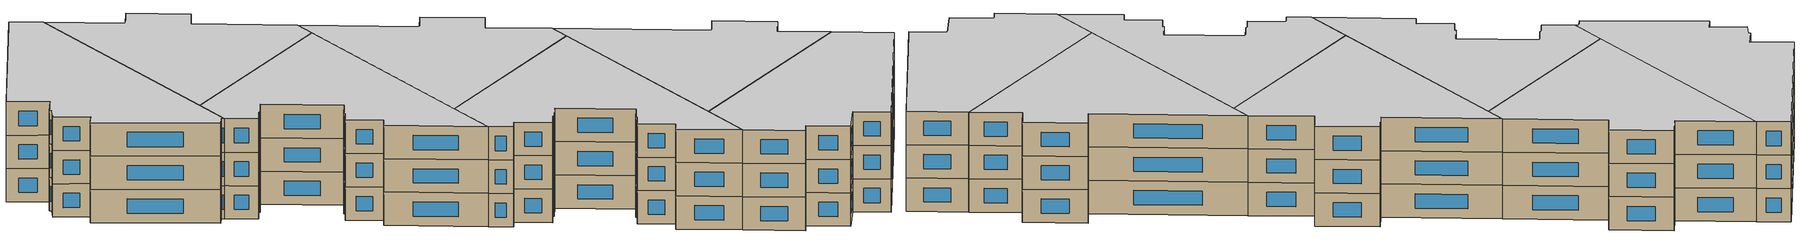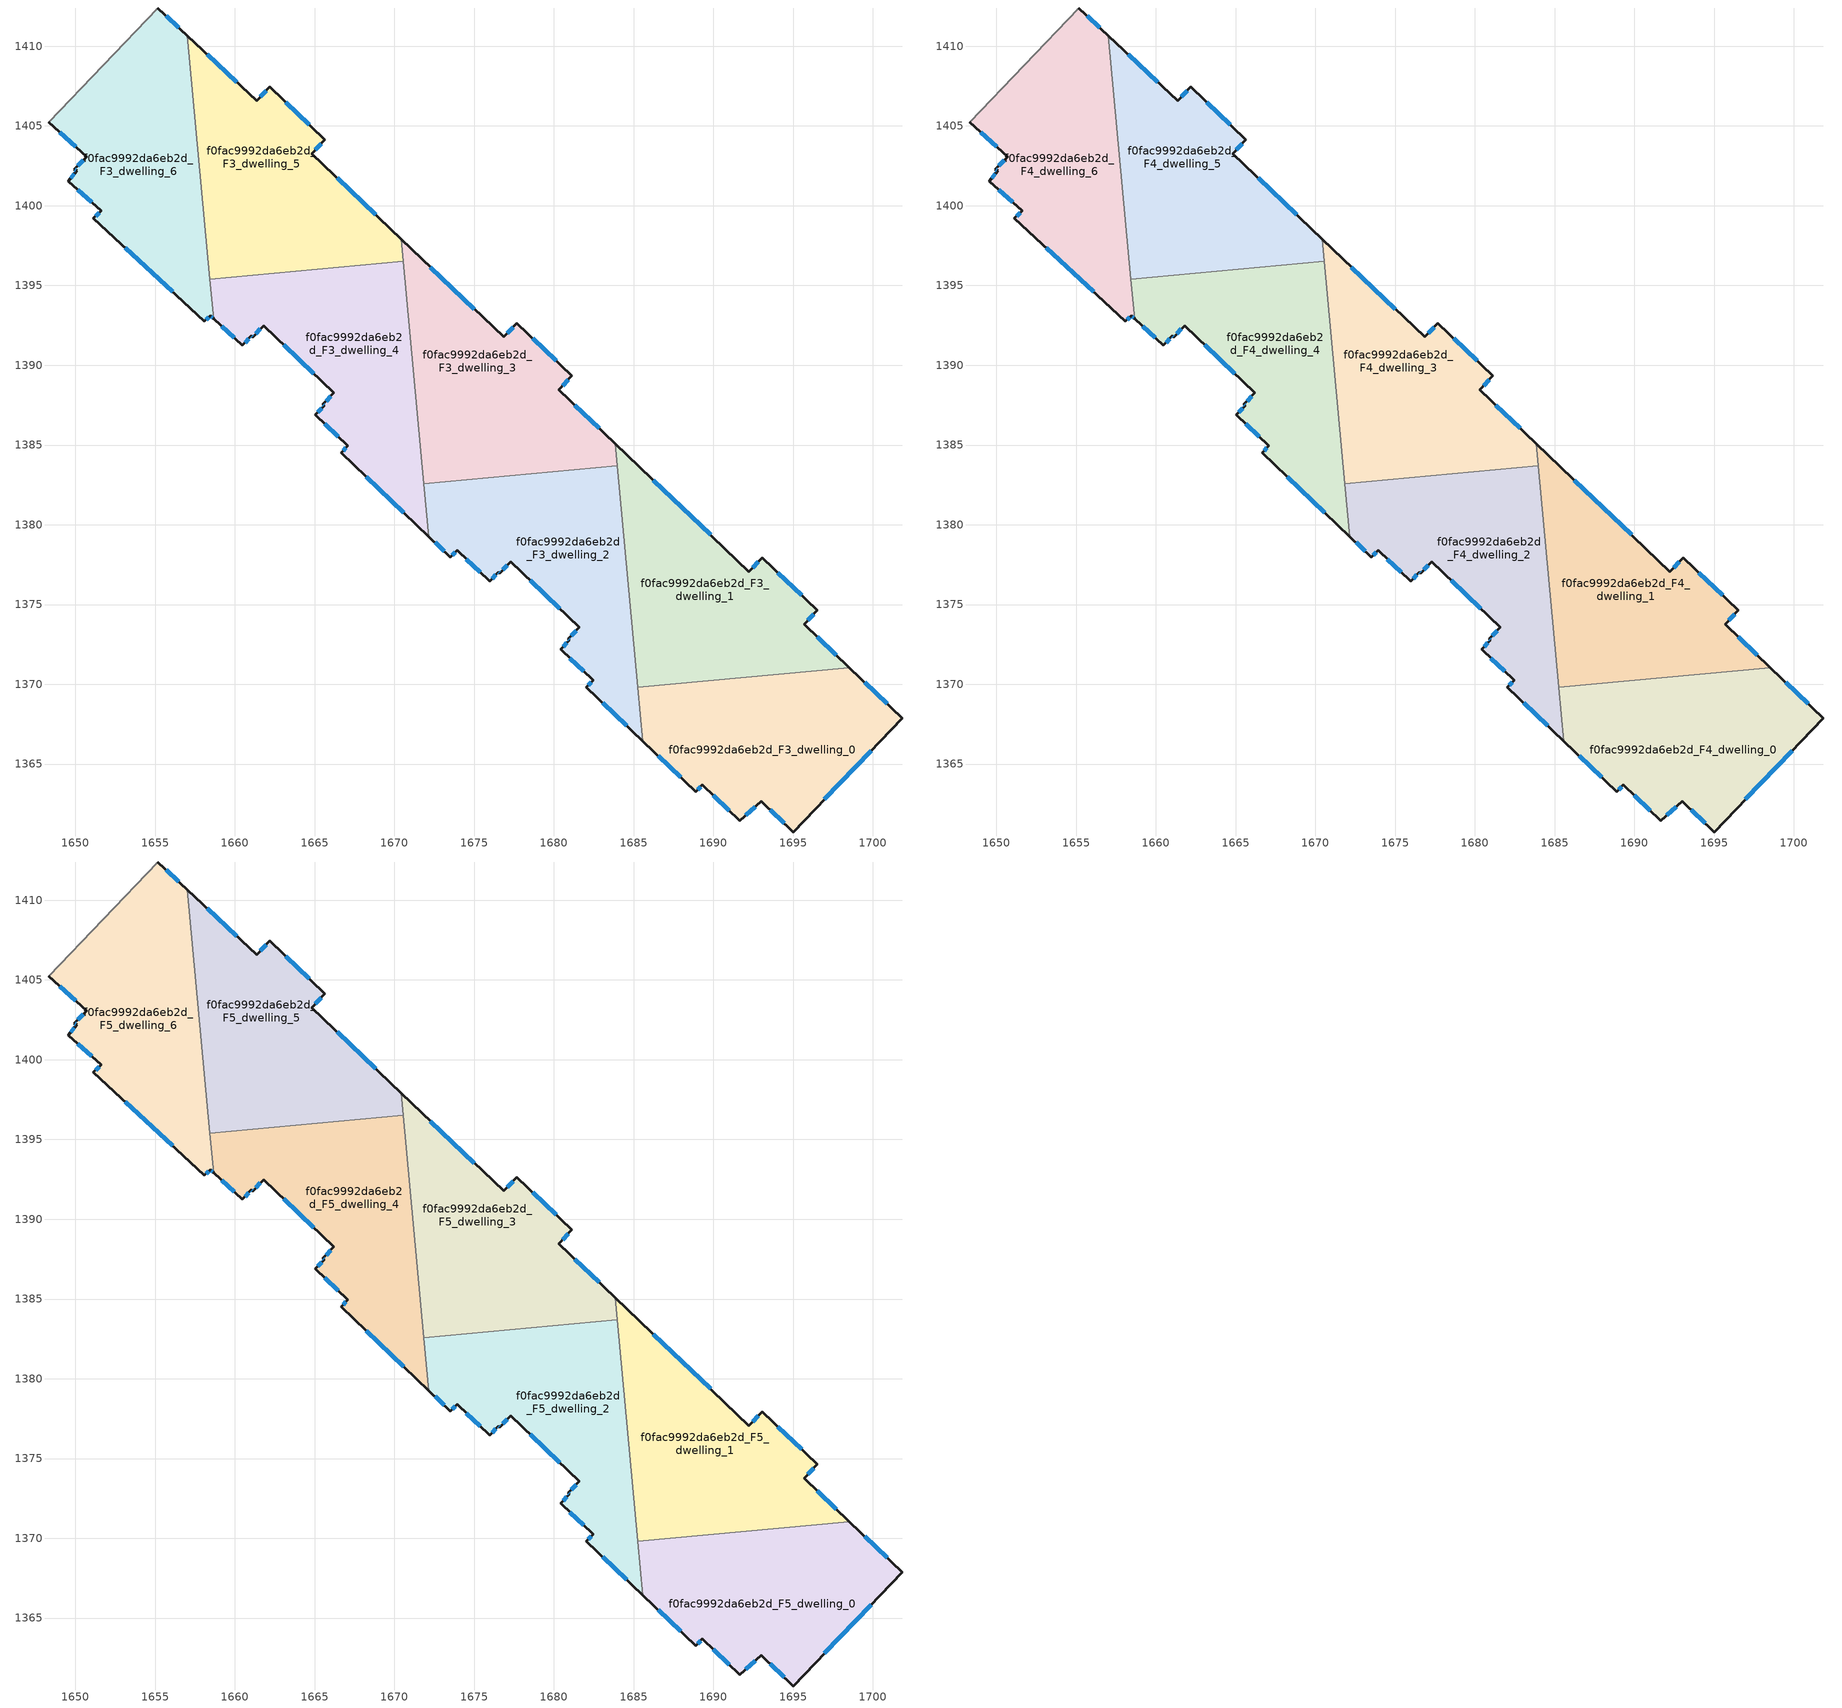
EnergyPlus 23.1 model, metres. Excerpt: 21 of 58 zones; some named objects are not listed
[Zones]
f0fac9992da6eb2d_F3_dwelling_0
 floor to f0fac9992da6eb2d_F2_dwelling_0 (EU_floor_Construction): 1701.83,1367.88 1695,1360.74 1692.98,1362.67 1691.66,1361.44 1689.31,1363.7 1688.89,1363.26 1685.58,1366.43 1685.26,1369.81 1698.53,1371.04 z9
 wall outside (EU_wall_Construction): 1685.58,1366.43 1688.89,1363.26 1689.31,1363.7 1691.66,1361.44 1692.98,1362.67 1695,1360.74 1701.83,1367.88 1698.53,1371.04 z9:12
 wall to f0fac9992da6eb2d_F3_dwelling_1 (EU_wall_Construction): 1698.53,1371.04 1685.26,1369.81 z9:12
 wall to f0fac9992da6eb2d_F3_dwelling_2 (EU_wall_Construction): 1685.26,1369.81 1685.58,1366.43 z9:12
 window (EU_Window_Construction): 1686.52,1365.53 1687.95,1364.17 / 1700.89,1368.79 1699.47,1370.14 / 1696.96,1362.78 1699.88,1365.84 / 1693.56,1362.12 1694.43,1361.29 / 1692.04,1361.8 1692.6,1362.32 / 1689.98,1363.05 1690.99,1362.09 / 1689.01,1363.39 1689.19,1363.57 z9.86:11.14
f0fac9992da6eb2d_F3_dwelling_1
 floor to f0fac9992da6eb2d_F2_dwelling_1 (EU_floor_Construction): 1693.05,1377.94 1696.51,1374.63 1695.68,1373.76 1698.53,1371.04 1685.26,1369.81 1683.84,1385.08 1692.22,1377.07 z9
 wall outside (EU_wall_Construction): 1698.53,1371.04 1695.68,1373.76 1696.51,1374.63 1693.05,1377.94 1692.22,1377.07 1683.84,1385.08 z9:12
 wall to f0fac9992da6eb2d_F3_dwelling_3 (EU_wall_Construction): 1683.84,1385.08 1683.97,1383.7 z9:12
 wall to f0fac9992da6eb2d_F3_dwelling_2 (EU_wall_Construction): 1683.97,1383.7 1685.26,1369.81 z9:12
 window (EU_Window_Construction): 1692.82,1377.69 1692.46,1377.32 / 1695.52,1375.58 1694.04,1376.99 / 1695.92,1374.01 1696.27,1374.38 / 1697.71,1371.82 1696.49,1372.99 / 1689.83,1379.36 1686.24,1382.79 z9.86:11.14
f0fac9992da6eb2d_F3_dwelling_2
 floor to f0fac9992da6eb2d_F2_dwelling_2 (EU_floor_Construction): 1683.97,1383.7 1685.58,1366.43 1682.04,1369.82 1682.45,1370.25 1680.42,1372.2 1680.97,1372.77 1680.9,1372.84 1681.59,1373.57 1677.28,1377.68 1676.59,1376.96 1676.52,1377.03 1675.96,1376.45 1673.93,1378.4 1673.51,1377.97 1672.16,1379.26 1671.85,1382.58 z9
 wall outside (EU_wall_Construction): 1672.16,1379.26 1673.51,1377.97 1673.93,1378.4 1675.96,1376.45 1676.52,1377.03 1676.59,1376.96 1677.28,1377.68 1681.59,1373.57 1680.9,1372.84 1680.97,1372.77 1680.42,1372.2 1682.45,1370.25 1682.04,1369.82 1685.58,1366.43 z9:12
 wall to f0fac9992da6eb2d_F3_dwelling_3 (EU_wall_Construction): 1683.97,1383.7 1671.85,1382.58 z9:12
 wall to f0fac9992da6eb2d_F3_dwelling_4 (EU_wall_Construction): 1671.85,1382.58 1672.16,1379.26 z9:12
 window (EU_Window_Construction): 1682.33,1370.13 1682.16,1369.94 / 1681,1371.64 1681.87,1370.81 / 1680.81,1372.61 1680.57,1372.36 / 1680.92,1372.82 1680.95,1372.79 / 1681.39,1373.36 1681.09,1373.05 / 1678.51,1376.51 1680.36,1374.74 / 1676.79,1377.17 1677.08,1377.48 / 1676.54,1377.01 1676.57,1376.98 / 1676.12,1376.62 1676.36,1376.87 / 1674.51,1377.84 1675.38,1377.01 / 1673.63,1378.09 1673.81,1378.28 / 1672.55,1378.89 1673.13,1378.34 / 1683.05,1368.85 1684.57,1367.4 z9.86:11.14
f0fac9992da6eb2d_F3_dwelling_3
 floor to f0fac9992da6eb2d_F2_dwelling_3 (EU_floor_Construction): 1677.67,1392.64 1681.13,1389.33 1680.3,1388.47 1683.84,1385.08 1683.97,1383.7 1671.85,1382.58 1670.43,1397.91 1676.84,1391.77 z9
 wall outside (EU_wall_Construction): 1683.84,1385.08 1680.3,1388.47 1681.13,1389.33 1677.67,1392.64 1676.84,1391.77 1670.43,1397.91 z9:12
 wall to f0fac9992da6eb2d_F3_dwelling_5 (EU_wall_Construction): 1670.43,1397.91 1670.56,1396.52 z9:12
 wall to f0fac9992da6eb2d_F3_dwelling_4 (EU_wall_Construction): 1670.56,1396.52 1671.85,1382.58 z9:12
 window (EU_Window_Construction): 1680.54,1388.72 1680.89,1389.09 / 1682.83,1386.05 1681.31,1387.5 / 1675.01,1393.53 1672.26,1396.16 / 1677.44,1392.39 1677.08,1392.02 / 1680.14,1390.28 1678.66,1391.7 z9.86:11.14
f0fac9992da6eb2d_F3_dwelling_4
 floor to f0fac9992da6eb2d_F2_dwelling_4 (EU_floor_Construction): 1670.55,1396.52 1672.16,1379.26 1666.66,1384.52 1667.07,1384.95 1665.04,1386.9 1665.59,1387.48 1665.52,1387.55 1666.21,1388.27 1661.79,1392.49 1661.1,1391.77 1661.03,1391.84 1660.47,1391.26 1658.66,1392.92 1658.43,1395.39 z9
 wall outside (EU_wall_Construction): 1658.66,1392.92 1660.47,1391.26 1661.03,1391.84 1661.1,1391.77 1661.79,1392.49 1666.21,1388.27 1665.52,1387.55 1665.59,1387.48 1665.04,1386.9 1667.07,1384.95 1666.66,1384.52 1672.16,1379.26 z9:12
 wall to f0fac9992da6eb2d_F3_dwelling_5 (EU_wall_Construction): 1670.55,1396.52 1658.43,1395.39 z9:12
 wall to f0fac9992da6eb2d_F3_dwelling_6 (EU_wall_Construction): 1658.43,1395.39 1658.66,1392.92 z9:12
 window (EU_Window_Construction): 1666.95,1384.83 1666.78,1384.64 / 1665.62,1386.34 1666.49,1385.51 / 1665.43,1387.31 1665.2,1387.06 / 1665.54,1387.53 1665.57,1387.5 / 1666.01,1388.06 1665.71,1387.75 / 1663.05,1391.28 1664.95,1389.48 / 1661.3,1391.97 1661.6,1392.28 / 1661.05,1391.82 1661.08,1391.79 / 1660.63,1391.43 1660.87,1391.67 / 1659.18,1392.45 1659.96,1391.73 / 1668.23,1383.02 1670.59,1380.76 z9.86:11.14
f0fac9992da6eb2d_F3_dwelling_5
 floor to f0fac9992da6eb2d_F2_dwelling_5 (EU_floor_Construction): 1665.64,1404.14 1664.81,1403.27 1670.43,1397.91 1670.55,1396.52 1658.43,1395.39 1657.01,1410.67 1661.36,1406.58 1662.19,1407.45 z9
 wall outside (EU_wall_Construction): 1670.43,1397.91 1664.81,1403.27 1665.64,1404.14 1662.19,1407.45 1661.36,1406.58 1657.01,1410.67 z9:12
 wall to f0fac9992da6eb2d_F3_dwelling_6 (EU_wall_Construction): 1657.01,1410.67 1658.43,1395.39 z9:12
 window (EU_Window_Construction): 1668.82,1399.44 1666.42,1401.74 / 1660.12,1407.75 1658.25,1409.5 / 1661.95,1407.2 1661.59,1406.83 / 1664.66,1405.09 1663.17,1406.5 / 1665.05,1403.52 1665.41,1403.89 z9.86:11.14
f0fac9992da6eb2d_F3_dwelling_6
 floor to f0fac9992da6eb2d_F2_dwelling_6 (EU_floor_Construction): 1657.01,1410.67 1658.66,1392.92 1658.47,1393.1 1658.09,1392.75 1651.13,1399.21 1651.62,1399.7 1649.55,1401.54 1650.07,1402.19 1649.93,1402.29 1650.71,1403.08 1648.33,1405.23 1655.18,1412.39 z9
 wall outside (EU_wall_Construction): 1648.33,1405.23 1650.71,1403.08 1649.93,1402.29 1650.07,1402.19 1649.55,1401.54 1651.62,1399.7 1651.13,1399.21 1658.09,1392.75 1658.47,1393.1 1658.66,1392.92 / 1657.01,1410.67 1655.18,1412.39 z9:12
 wall adiabatic (EU_wall_Construction): 1655.18,1412.39 1648.33,1405.23 z9:12
 window (EU_Window_Construction): 1651.48,1399.56 1651.27,1399.35 / 1650.14,1401.02 1651.03,1400.23 / 1649.92,1402.01 1649.7,1401.73 / 1649.97,1402.26 1650.03,1402.22 / 1650.49,1402.85 1650.15,1402.52 / 1649.01,1404.62 1650.03,1403.69 / 1656.49,1411.16 1655.7,1411.9 / 1658.52,1393.05 1658.61,1392.97 / 1658.2,1392.85 1658.36,1393 / 1653.12,1397.36 1656.1,1394.59 z9.86:11.14
f0fac9992da6eb2d_F4_dwelling_0
 floor to f0fac9992da6eb2d_F3_dwelling_0 (EU_floor_Construction): 1701.83,1367.88 1695,1360.74 1692.98,1362.67 1691.66,1361.44 1689.31,1363.7 1688.89,1363.26 1685.58,1366.43 1685.26,1369.81 1698.53,1371.04 z12
 wall outside (EU_wall_Construction): 1685.58,1366.43 1688.89,1363.26 1689.31,1363.7 1691.66,1361.44 1692.98,1362.67 1695,1360.74 1701.83,1367.88 1698.53,1371.04 z12:15
 wall to f0fac9992da6eb2d_F4_dwelling_1 (EU_wall_Construction): 1698.53,1371.04 1685.26,1369.81 z12:15
 wall to f0fac9992da6eb2d_F4_dwelling_2 (EU_wall_Construction): 1685.26,1369.81 1685.58,1366.43 z12:15
 window (EU_Window_Construction): 1686.52,1365.53 1687.95,1364.17 / 1700.89,1368.79 1699.47,1370.14 / 1696.96,1362.78 1699.88,1365.84 / 1693.56,1362.12 1694.43,1361.29 / 1692.04,1361.8 1692.6,1362.32 / 1689.98,1363.05 1690.99,1362.09 / 1689.01,1363.39 1689.19,1363.57 z12.86:14.14
f0fac9992da6eb2d_F4_dwelling_1
 floor to f0fac9992da6eb2d_F3_dwelling_1 (EU_floor_Construction): 1693.05,1377.94 1696.51,1374.63 1695.68,1373.76 1698.53,1371.04 1685.26,1369.81 1683.84,1385.08 1692.22,1377.07 z12
 wall outside (EU_wall_Construction): 1698.53,1371.04 1695.68,1373.76 1696.51,1374.63 1693.05,1377.94 1692.22,1377.07 1683.84,1385.08 z12:15
 wall to f0fac9992da6eb2d_F4_dwelling_3 (EU_wall_Construction): 1683.84,1385.08 1683.97,1383.7 z12:15
 wall to f0fac9992da6eb2d_F4_dwelling_2 (EU_wall_Construction): 1683.97,1383.7 1685.26,1369.81 z12:15
 window (EU_Window_Construction): 1692.82,1377.69 1692.46,1377.32 / 1695.52,1375.58 1694.04,1376.99 / 1695.92,1374.01 1696.27,1374.38 / 1697.71,1371.82 1696.49,1372.99 / 1689.83,1379.36 1686.24,1382.79 z12.86:14.14
f0fac9992da6eb2d_F4_dwelling_2
 floor to f0fac9992da6eb2d_F3_dwelling_2 (EU_floor_Construction): 1683.97,1383.7 1685.58,1366.43 1682.04,1369.82 1682.45,1370.25 1680.42,1372.2 1680.97,1372.77 1680.9,1372.84 1681.59,1373.57 1677.28,1377.68 1676.59,1376.96 1676.52,1377.03 1675.96,1376.45 1673.93,1378.4 1673.51,1377.97 1672.16,1379.26 1671.85,1382.58 z12
 wall outside (EU_wall_Construction): 1672.16,1379.26 1673.51,1377.97 1673.93,1378.4 1675.96,1376.45 1676.52,1377.03 1676.59,1376.96 1677.28,1377.68 1681.59,1373.57 1680.9,1372.84 1680.97,1372.77 1680.42,1372.2 1682.45,1370.25 1682.04,1369.82 1685.58,1366.43 z12:15
 wall to f0fac9992da6eb2d_F4_dwelling_3 (EU_wall_Construction): 1683.97,1383.7 1671.85,1382.58 z12:15
 wall to f0fac9992da6eb2d_F4_dwelling_4 (EU_wall_Construction): 1671.85,1382.58 1672.16,1379.26 z12:15
 window (EU_Window_Construction): 1682.33,1370.13 1682.16,1369.94 / 1681,1371.64 1681.87,1370.81 / 1680.81,1372.61 1680.57,1372.36 / 1680.92,1372.82 1680.95,1372.79 / 1681.39,1373.36 1681.09,1373.05 / 1678.51,1376.51 1680.36,1374.74 / 1676.79,1377.17 1677.08,1377.48 / 1676.54,1377.01 1676.57,1376.98 / 1676.12,1376.62 1676.36,1376.87 / 1674.51,1377.84 1675.38,1377.01 / 1673.63,1378.09 1673.81,1378.28 / 1672.55,1378.89 1673.13,1378.34 / 1683.05,1368.85 1684.57,1367.4 z12.86:14.14
f0fac9992da6eb2d_F4_dwelling_3
 floor to f0fac9992da6eb2d_F3_dwelling_3 (EU_floor_Construction): 1677.67,1392.64 1681.13,1389.33 1680.3,1388.47 1683.84,1385.08 1683.97,1383.7 1671.85,1382.58 1670.43,1397.91 1676.84,1391.77 z12
 wall outside (EU_wall_Construction): 1683.84,1385.08 1680.3,1388.47 1681.13,1389.33 1677.67,1392.64 1676.84,1391.77 1670.43,1397.91 z12:15
 wall to f0fac9992da6eb2d_F4_dwelling_5 (EU_wall_Construction): 1670.43,1397.91 1670.56,1396.52 z12:15
 wall to f0fac9992da6eb2d_F4_dwelling_4 (EU_wall_Construction): 1670.56,1396.52 1671.85,1382.58 z12:15
 window (EU_Window_Construction): 1680.54,1388.72 1680.89,1389.09 / 1682.83,1386.05 1681.31,1387.5 / 1675.01,1393.53 1672.26,1396.16 / 1677.44,1392.39 1677.08,1392.02 / 1680.14,1390.28 1678.66,1391.7 z12.86:14.14
f0fac9992da6eb2d_F4_dwelling_4
 floor to f0fac9992da6eb2d_F3_dwelling_4 (EU_floor_Construction): 1670.55,1396.52 1672.16,1379.26 1666.66,1384.52 1667.07,1384.95 1665.04,1386.9 1665.59,1387.48 1665.52,1387.55 1666.21,1388.27 1661.79,1392.49 1661.1,1391.77 1661.03,1391.84 1660.47,1391.26 1658.66,1392.92 1658.43,1395.39 z12
 wall outside (EU_wall_Construction): 1658.66,1392.92 1660.47,1391.26 1661.03,1391.84 1661.1,1391.77 1661.79,1392.49 1666.21,1388.27 1665.52,1387.55 1665.59,1387.48 1665.04,1386.9 1667.07,1384.95 1666.66,1384.52 1672.16,1379.26 z12:15
 wall to f0fac9992da6eb2d_F4_dwelling_5 (EU_wall_Construction): 1670.55,1396.52 1658.43,1395.39 z12:15
 wall to f0fac9992da6eb2d_F4_dwelling_6 (EU_wall_Construction): 1658.43,1395.39 1658.66,1392.92 z12:15
 window (EU_Window_Construction): 1666.95,1384.83 1666.78,1384.64 / 1665.62,1386.34 1666.49,1385.51 / 1665.43,1387.31 1665.2,1387.06 / 1665.54,1387.53 1665.57,1387.5 / 1666.01,1388.06 1665.71,1387.75 / 1663.05,1391.28 1664.95,1389.48 / 1661.3,1391.97 1661.6,1392.28 / 1661.05,1391.82 1661.08,1391.79 / 1660.63,1391.43 1660.87,1391.67 / 1659.18,1392.45 1659.96,1391.73 / 1668.23,1383.02 1670.59,1380.76 z12.86:14.14
f0fac9992da6eb2d_F4_dwelling_5
 floor to f0fac9992da6eb2d_F3_dwelling_5 (EU_floor_Construction): 1665.64,1404.14 1664.81,1403.27 1670.43,1397.91 1670.55,1396.52 1658.43,1395.39 1657.01,1410.67 1661.36,1406.58 1662.19,1407.45 z12
 wall outside (EU_wall_Construction): 1670.43,1397.91 1664.81,1403.27 1665.64,1404.14 1662.19,1407.45 1661.36,1406.58 1657.01,1410.67 z12:15
 wall to f0fac9992da6eb2d_F4_dwelling_6 (EU_wall_Construction): 1657.01,1410.67 1658.43,1395.39 z12:15
 window (EU_Window_Construction): 1668.82,1399.44 1666.42,1401.74 / 1660.12,1407.75 1658.25,1409.5 / 1661.95,1407.2 1661.59,1406.83 / 1664.66,1405.09 1663.17,1406.5 / 1665.05,1403.52 1665.41,1403.89 z12.86:14.14
f0fac9992da6eb2d_F4_dwelling_6
 floor to f0fac9992da6eb2d_F3_dwelling_6 (EU_floor_Construction): 1657.01,1410.67 1658.66,1392.92 1658.47,1393.1 1658.09,1392.75 1651.13,1399.21 1651.62,1399.7 1649.55,1401.54 1650.07,1402.19 1649.93,1402.29 1650.71,1403.08 1648.33,1405.23 1655.18,1412.39 z12
 wall outside (EU_wall_Construction): 1648.33,1405.23 1650.71,1403.08 1649.93,1402.29 1650.07,1402.19 1649.55,1401.54 1651.62,1399.7 1651.13,1399.21 1658.09,1392.75 1658.47,1393.1 1658.66,1392.92 / 1657.01,1410.67 1655.18,1412.39 z12:15
 wall adiabatic (EU_wall_Construction): 1655.18,1412.39 1648.33,1405.23 z12:15
 window (EU_Window_Construction): 1651.48,1399.56 1651.27,1399.35 / 1650.14,1401.02 1651.03,1400.23 / 1649.92,1402.01 1649.7,1401.73 / 1649.97,1402.26 1650.03,1402.22 / 1650.49,1402.85 1650.15,1402.52 / 1649.01,1404.62 1650.03,1403.69 / 1656.49,1411.16 1655.7,1411.9 / 1658.52,1393.05 1658.61,1392.97 / 1658.2,1392.85 1658.36,1393 / 1653.12,1397.36 1656.1,1394.59 z12.86:14.14
f0fac9992da6eb2d_F5_dwelling_0
 floor to f0fac9992da6eb2d_F4_dwelling_0 (EU_floor_Construction): 1701.83,1367.88 1695,1360.74 1692.98,1362.67 1691.66,1361.44 1689.31,1363.7 1688.89,1363.26 1685.58,1366.43 1685.26,1369.81 1698.53,1371.04 z15
 wall outside (EU_wall_Construction): 1685.58,1366.43 1688.89,1363.26 1689.31,1363.7 1691.66,1361.44 1692.98,1362.67 1695,1360.74 1701.83,1367.88 1698.53,1371.04 z15:18
 wall to f0fac9992da6eb2d_F5_dwelling_1 (EU_wall_Construction): 1698.53,1371.04 1685.26,1369.81 z15:18
 wall to f0fac9992da6eb2d_F5_dwelling_2 (EU_wall_Construction): 1685.26,1369.81 1685.58,1366.43 z15:18
 window (EU_Window_Construction): 1686.52,1365.53 1687.95,1364.17 / 1700.89,1368.79 1699.47,1370.14 / 1696.96,1362.78 1699.88,1365.84 / 1693.56,1362.12 1694.43,1361.29 / 1692.04,1361.8 1692.6,1362.32 / 1689.98,1363.05 1690.99,1362.09 / 1689.01,1363.39 1689.19,1363.57 z15.86:17.14
 ceiling to f0fac9992da6eb2d_F6_dwelling_0 (EU_floor_Construction): 1695,1360.74 1701.83,1367.88 1698.53,1371.04 1685.26,1369.81 1685.58,1366.43 1688.89,1363.26 1689.31,1363.7 1691.66,1361.44 1692.98,1362.67 z18
f0fac9992da6eb2d_F5_dwelling_1
 floor to f0fac9992da6eb2d_F4_dwelling_1 (EU_floor_Construction): 1693.05,1377.94 1696.51,1374.63 1695.68,1373.76 1698.53,1371.04 1685.26,1369.81 1683.84,1385.08 1692.22,1377.07 z15
 wall outside (EU_wall_Construction): 1698.53,1371.04 1695.68,1373.76 1696.51,1374.63 1693.05,1377.94 1692.22,1377.07 1683.84,1385.08 z15:18
 wall to f0fac9992da6eb2d_F5_dwelling_3 (EU_wall_Construction): 1683.84,1385.08 1683.97,1383.7 z15:18
 wall to f0fac9992da6eb2d_F5_dwelling_2 (EU_wall_Construction): 1683.97,1383.7 1685.26,1369.81 z15:18
 window (EU_Window_Construction): 1692.82,1377.69 1692.46,1377.32 / 1695.52,1375.58 1694.04,1376.99 / 1695.92,1374.01 1696.27,1374.38 / 1697.71,1371.82 1696.49,1372.99 / 1689.83,1379.36 1686.24,1382.79 z15.86:17.14
 ceiling to f0fac9992da6eb2d_F6_dwelling_1 (EU_floor_Construction): 1698.53,1371.04 1695.68,1373.76 1696.51,1374.63 1693.05,1377.94 1692.22,1377.07 1683.84,1385.08 1685.26,1369.81 z18
f0fac9992da6eb2d_F5_dwelling_2
 floor to f0fac9992da6eb2d_F4_dwelling_2 (EU_floor_Construction): 1683.97,1383.7 1685.58,1366.43 1682.04,1369.82 1682.45,1370.25 1680.42,1372.2 1680.97,1372.77 1680.9,1372.84 1681.59,1373.57 1677.28,1377.68 1676.59,1376.96 1676.52,1377.03 1675.96,1376.45 1673.93,1378.4 1673.51,1377.97 1672.16,1379.26 1671.85,1382.58 z15
 wall outside (EU_wall_Construction): 1672.16,1379.26 1673.51,1377.97 1673.93,1378.4 1675.96,1376.45 1676.52,1377.03 1676.59,1376.96 1677.28,1377.68 1681.59,1373.57 1680.9,1372.84 1680.97,1372.77 1680.42,1372.2 1682.45,1370.25 1682.04,1369.82 1685.58,1366.43 z15:18
 wall to f0fac9992da6eb2d_F5_dwelling_3 (EU_wall_Construction): 1683.97,1383.7 1671.85,1382.58 z15:18
 wall to f0fac9992da6eb2d_F5_dwelling_4 (EU_wall_Construction): 1671.85,1382.58 1672.16,1379.26 z15:18
 window (EU_Window_Construction): 1682.33,1370.13 1682.16,1369.94 / 1681,1371.64 1681.87,1370.81 / 1680.81,1372.61 1680.57,1372.36 / 1680.92,1372.82 1680.95,1372.79 / 1681.39,1373.36 1681.09,1373.05 / 1678.51,1376.51 1680.36,1374.74 / 1676.79,1377.17 1677.08,1377.48 / 1676.54,1377.01 1676.57,1376.98 / 1676.12,1376.62 1676.36,1376.87 / 1674.51,1377.84 1675.38,1377.01 / 1673.63,1378.09 1673.81,1378.28 / 1672.55,1378.89 1673.13,1378.34 / 1683.05,1368.85 1684.57,1367.4 z15.86:17.14
 ceiling to f0fac9992da6eb2d_F6_dwelling_2 (EU_floor_Construction): 1685.58,1366.43 1683.97,1383.7 1671.85,1382.58 1672.16,1379.26 1673.51,1377.97 1673.93,1378.4 1675.96,1376.45 1676.52,1377.03 1676.59,1376.96 1677.28,1377.68 1681.59,1373.57 1680.9,1372.84 1680.97,1372.77 1680.42,1372.2 1682.45,1370.25 1682.04,1369.82 z18
f0fac9992da6eb2d_F5_dwelling_3
 floor to f0fac9992da6eb2d_F4_dwelling_3 (EU_floor_Construction): 1677.67,1392.64 1681.13,1389.33 1680.3,1388.47 1683.84,1385.08 1683.97,1383.7 1671.85,1382.58 1670.43,1397.91 1676.84,1391.77 z15
 wall outside (EU_wall_Construction): 1683.84,1385.08 1680.3,1388.47 1681.13,1389.33 1677.67,1392.64 1676.84,1391.77 1670.43,1397.91 z15:18
 wall to f0fac9992da6eb2d_F5_dwelling_5 (EU_wall_Construction): 1670.43,1397.91 1670.56,1396.52 z15:18
 wall to f0fac9992da6eb2d_F5_dwelling_4 (EU_wall_Construction): 1670.56,1396.52 1671.85,1382.58 z15:18
 window (EU_Window_Construction): 1680.54,1388.72 1680.89,1389.09 / 1682.83,1386.05 1681.31,1387.5 / 1675.01,1393.53 1672.26,1396.16 / 1677.44,1392.39 1677.08,1392.02 / 1680.14,1390.28 1678.66,1391.7 z15.86:17.14
 ceiling to f0fac9992da6eb2d_F6_dwelling_3 (EU_floor_Construction): 1683.97,1383.7 1683.84,1385.08 1680.3,1388.47 1681.13,1389.33 1677.67,1392.64 1676.84,1391.77 1670.43,1397.91 1671.85,1382.58 z18
f0fac9992da6eb2d_F5_dwelling_4
 floor to f0fac9992da6eb2d_F4_dwelling_4 (EU_floor_Construction): 1670.55,1396.52 1672.16,1379.26 1666.66,1384.52 1667.07,1384.95 1665.04,1386.9 1665.59,1387.48 1665.52,1387.55 1666.21,1388.27 1661.79,1392.49 1661.1,1391.77 1661.03,1391.84 1660.47,1391.26 1658.66,1392.92 1658.43,1395.39 z15
 wall outside (EU_wall_Construction): 1658.66,1392.92 1660.47,1391.26 1661.03,1391.84 1661.1,1391.77 1661.79,1392.49 1666.21,1388.27 1665.52,1387.55 1665.59,1387.48 1665.04,1386.9 1667.07,1384.95 1666.66,1384.52 1672.16,1379.26 z15:18
 wall to f0fac9992da6eb2d_F5_dwelling_5 (EU_wall_Construction): 1670.55,1396.52 1658.43,1395.39 z15:18
 wall to f0fac9992da6eb2d_F5_dwelling_6 (EU_wall_Construction): 1658.43,1395.39 1658.66,1392.92 z15:18
 window (EU_Window_Construction): 1666.95,1384.83 1666.78,1384.64 / 1665.62,1386.34 1666.49,1385.51 / 1665.43,1387.31 1665.2,1387.06 / 1665.54,1387.53 1665.57,1387.5 / 1666.01,1388.06 1665.71,1387.75 / 1663.05,1391.28 1664.95,1389.48 / 1661.3,1391.97 1661.6,1392.28 / 1661.05,1391.82 1661.08,1391.79 / 1660.63,1391.43 1660.87,1391.67 / 1659.18,1392.45 1659.96,1391.73 / 1668.23,1383.02 1670.59,1380.76 z15.86:17.14
 ceiling to f0fac9992da6eb2d_F6_dwelling_4 (EU_floor_Construction): 1672.16,1379.26 1670.55,1396.52 1658.43,1395.39 1658.66,1392.92 1660.47,1391.26 1661.03,1391.84 1661.1,1391.77 1661.79,1392.49 1666.21,1388.27 1665.52,1387.55 1665.59,1387.48 1665.04,1386.9 1667.07,1384.95 1666.66,1384.52 z18
f0fac9992da6eb2d_F5_dwelling_5
 floor to f0fac9992da6eb2d_F4_dwelling_5 (EU_floor_Construction): 1665.64,1404.14 1664.81,1403.27 1670.43,1397.91 1670.55,1396.52 1658.43,1395.39 1657.01,1410.67 1661.36,1406.58 1662.19,1407.45 z15
 wall outside (EU_wall_Construction): 1670.43,1397.91 1664.81,1403.27 1665.64,1404.14 1662.19,1407.45 1661.36,1406.58 1657.01,1410.67 z15:18
 wall to f0fac9992da6eb2d_F5_dwelling_6 (EU_wall_Construction): 1657.01,1410.67 1658.43,1395.39 z15:18
 window (EU_Window_Construction): 1668.82,1399.44 1666.42,1401.74 / 1660.12,1407.75 1658.25,1409.5 / 1661.95,1407.2 1661.59,1406.83 / 1664.66,1405.09 1663.17,1406.5 / 1665.05,1403.52 1665.41,1403.89 z15.86:17.14
 ceiling to f0fac9992da6eb2d_F6_dwelling_5 (EU_floor_Construction): 1670.55,1396.52 1670.43,1397.91 1664.81,1403.27 1665.64,1404.14 1662.19,1407.45 1661.36,1406.58 1657.01,1410.67 1658.43,1395.39 z18
f0fac9992da6eb2d_F5_dwelling_6
 floor to f0fac9992da6eb2d_F4_dwelling_6 (EU_floor_Construction): 1657.01,1410.67 1658.66,1392.92 1658.47,1393.1 1658.09,1392.75 1651.13,1399.21 1651.62,1399.7 1649.55,1401.54 1650.07,1402.19 1649.93,1402.29 1650.71,1403.08 1648.33,1405.23 1655.18,1412.39 z15
 wall outside (EU_wall_Construction): 1648.33,1405.23 1650.71,1403.08 1649.93,1402.29 1650.07,1402.19 1649.55,1401.54 1651.62,1399.7 1651.13,1399.21 1658.09,1392.75 1658.47,1393.1 1658.66,1392.92 / 1657.01,1410.67 1655.18,1412.39 z15:18
 wall adiabatic (EU_wall_Construction): 1655.18,1412.39 1648.33,1405.23 z15:18
 window (EU_Window_Construction): 1651.48,1399.56 1651.27,1399.35 / 1650.14,1401.02 1651.03,1400.23 / 1649.92,1402.01 1649.7,1401.73 / 1649.97,1402.26 1650.03,1402.22 / 1650.49,1402.85 1650.15,1402.52 / 1649.01,1404.62 1650.03,1403.69 / 1656.49,1411.16 1655.7,1411.9 / 1658.52,1393.05 1658.61,1392.97 / 1658.2,1392.85 1658.36,1393 / 1653.12,1397.36 1656.1,1394.59 z15.86:17.14
 ceiling to f0fac9992da6eb2d_F6_dwelling_6 (EU_floor_Construction): 1658.66,1392.92 1657.01,1410.67 1655.18,1412.39 1648.33,1405.23 1650.71,1403.08 1649.93,1402.29 1650.07,1402.19 1649.55,1401.54 1651.62,1399.7 1651.13,1399.21 1658.09,1392.75 1658.47,1393.1 z18
[Building]
EU S2 Campaign: North Axis=0; Terrain=City; Solar Distribution=FullExterior
[Site:Location]
Helsinki-Vantaa.AP: Latitude=60.317; Longitude=24.963; Time Zone=2; Elevation=54.6
[SizingPeriod:WeatherFileDays]
AnnualSizingPeriod: Begin Month=1; Begin Day of Month=1; End Month=12; End Day of Month=31; Day of Week for Start Day=Monday; Use Weather File Daylight Saving Period=No; Use Weather File Rain and Snow Indicators=No
[MATERIAL]
EU_InternalMass_Material: Roughness=MediumRough; Thickness=0.1; Conductivity=1; Density=1800; Specific Heat=900; Thermal Absorptance=0.9; Solar Absorptance=0.7; Visible Absorptance=0.7
[MATERIAL:NOMASS] Roughness=MediumRough; Thermal Absorptance=0.9; Solar Absorptance=0.7; Visible Absorptance=0.7
Name | Thermal Resistance
EU_wall_NoMass | 2.29768
EU_floor_NoMass | 2.06791
[WINDOWMATERIAL:SIMPLEGLAZINGSYSTEM]
EU_Window_SimpleGlazing: UFactor=2.12775; Solar Heat Gain Coefficient=0.7; Visible Transmittance=0.7
[CONSTRUCTION]
EU_wall_Construction: EU_wall_NoMass
EU_floor_Construction: EU_floor_NoMass
EU_Window_Construction: EU_Window_SimpleGlazing
EU_InternalMass_Construction: EU_InternalMass_Material
[ZONE] Type=1; Multiplier=1; Ceiling Height=autocalculate; Floor Area=autocalculate; Part of Total Floor Area=Yes
Name | Volume
f0fac9992da6eb2d_F3_dwelling_0; f0fac9992da6eb2d_F4_dwelling_0; f0fac9992da6eb2d_F5_dwelling_0 | 323.61
f0fac9992da6eb2d_F3_dwelling_1; f0fac9992da6eb2d_F4_dwelling_1; f0fac9992da6eb2d_F5_dwelling_1 | 323.613
f0fac9992da6eb2d_F3_dwelling_2; f0fac9992da6eb2d_F4_dwelling_2; f0fac9992da6eb2d_F5_dwelling_2 | 323.604
f0fac9992da6eb2d_F3_dwelling_3; f0fac9992da6eb2d_F4_dwelling_3; f0fac9992da6eb2d_F5_dwelling_3 | 323.622
f0fac9992da6eb2d_F3_dwelling_4; f0fac9992da6eb2d_F4_dwelling_4; f0fac9992da6eb2d_F5_dwelling_4 | 323.609
f0fac9992da6eb2d_F3_dwelling_5; f0fac9992da6eb2d_F4_dwelling_5; f0fac9992da6eb2d_F5_dwelling_5 | 323.608
f0fac9992da6eb2d_F3_dwelling_6; f0fac9992da6eb2d_F4_dwelling_6; f0fac9992da6eb2d_F5_dwelling_6 | 323.611
[INTERNALMASS] Construction=EU_InternalMass_Construction
Name | Zone or ZoneList | Surface Area
f0fac9992da6eb2d_F3_dwelling_0_EU_InternalMass | f0fac9992da6eb2d_F3_dwelling_0 | 107.87
f0fac9992da6eb2d_F3_dwelling_1_EU_InternalMass | f0fac9992da6eb2d_F3_dwelling_1 | 107.871
f0fac9992da6eb2d_F3_dwelling_2_EU_InternalMass | f0fac9992da6eb2d_F3_dwelling_2 | 107.868
f0fac9992da6eb2d_F3_dwelling_3_EU_InternalMass | f0fac9992da6eb2d_F3_dwelling_3 | 107.874
f0fac9992da6eb2d_F3_dwelling_4_EU_InternalMass | f0fac9992da6eb2d_F3_dwelling_4 | 107.871
f0fac9992da6eb2d_F3_dwelling_5_EU_InternalMass | f0fac9992da6eb2d_F3_dwelling_5 | 107.87
f0fac9992da6eb2d_F3_dwelling_6_EU_InternalMass | f0fac9992da6eb2d_F3_dwelling_6 | 107.87
f0fac9992da6eb2d_F4_dwelling_0_EU_InternalMass | f0fac9992da6eb2d_F4_dwelling_0 | 107.87
f0fac9992da6eb2d_F4_dwelling_1_EU_InternalMass | f0fac9992da6eb2d_F4_dwelling_1 | 107.871
f0fac9992da6eb2d_F4_dwelling_2_EU_InternalMass | f0fac9992da6eb2d_F4_dwelling_2 | 107.868
f0fac9992da6eb2d_F4_dwelling_3_EU_InternalMass | f0fac9992da6eb2d_F4_dwelling_3 | 107.874
f0fac9992da6eb2d_F4_dwelling_4_EU_InternalMass | f0fac9992da6eb2d_F4_dwelling_4 | 107.871
f0fac9992da6eb2d_F4_dwelling_5_EU_InternalMass | f0fac9992da6eb2d_F4_dwelling_5 | 107.87
f0fac9992da6eb2d_F4_dwelling_6_EU_InternalMass | f0fac9992da6eb2d_F4_dwelling_6 | 107.87
f0fac9992da6eb2d_F5_dwelling_0_EU_InternalMass | f0fac9992da6eb2d_F5_dwelling_0 | 107.87
f0fac9992da6eb2d_F5_dwelling_1_EU_InternalMass | f0fac9992da6eb2d_F5_dwelling_1 | 107.871
f0fac9992da6eb2d_F5_dwelling_2_EU_InternalMass | f0fac9992da6eb2d_F5_dwelling_2 | 107.868
f0fac9992da6eb2d_F5_dwelling_3_EU_InternalMass | f0fac9992da6eb2d_F5_dwelling_3 | 107.874
f0fac9992da6eb2d_F5_dwelling_4_EU_InternalMass | f0fac9992da6eb2d_F5_dwelling_4 | 107.871
f0fac9992da6eb2d_F5_dwelling_5_EU_InternalMass | f0fac9992da6eb2d_F5_dwelling_5 | 107.87
f0fac9992da6eb2d_F5_dwelling_6_EU_InternalMass | f0fac9992da6eb2d_F5_dwelling_6 | 107.87
[OTHEREQUIPMENT] Fuel Type=Electricity; Design Level Calculation Method=Watts/Area; Power per Zone Floor Area=1; Fraction Latent=0; Fraction Radiant=0; Fraction Lost=0; Carbon Dioxide Generation Rate=0; EndUse Subcategory=EU_Step8_InternalGains
Name | Zone or ZoneList or Space or SpaceList | Schedule
EU_Step8_InternalGain_f0fac9992da6eb2d_F3_dwelling_0_f000 | f0fac9992da6eb2d_F3_dwelling_0 | EU_Step8_GainSchedule_f0fac9992da6eb2d_F3_dwelling_0_f000
EU_Step8_InternalGain_f0fac9992da6eb2d_F3_dwelling_1_f000 | f0fac9992da6eb2d_F3_dwelling_1 | EU_Step8_GainSchedule_f0fac9992da6eb2d_F3_dwelling_1_f000
EU_Step8_InternalGain_f0fac9992da6eb2d_F3_dwelling_2_f000 | f0fac9992da6eb2d_F3_dwelling_2 | EU_Step8_GainSchedule_f0fac9992da6eb2d_F3_dwelling_2_f000
EU_Step8_InternalGain_f0fac9992da6eb2d_F3_dwelling_3_f000 | f0fac9992da6eb2d_F3_dwelling_3 | EU_Step8_GainSchedule_f0fac9992da6eb2d_F3_dwelling_3_f000
EU_Step8_InternalGain_f0fac9992da6eb2d_F3_dwelling_4_f000 | f0fac9992da6eb2d_F3_dwelling_4 | EU_Step8_GainSchedule_f0fac9992da6eb2d_F3_dwelling_4_f000
EU_Step8_InternalGain_f0fac9992da6eb2d_F3_dwelling_5_f000 | f0fac9992da6eb2d_F3_dwelling_5 | EU_Step8_GainSchedule_f0fac9992da6eb2d_F3_dwelling_5_f000
EU_Step8_InternalGain_f0fac9992da6eb2d_F3_dwelling_6_f000 | f0fac9992da6eb2d_F3_dwelling_6 | EU_Step8_GainSchedule_f0fac9992da6eb2d_F3_dwelling_6_f000
EU_Step8_InternalGain_f0fac9992da6eb2d_F4_dwelling_0_f000 | f0fac9992da6eb2d_F4_dwelling_0 | EU_Step8_GainSchedule_f0fac9992da6eb2d_F4_dwelling_0_f000
EU_Step8_InternalGain_f0fac9992da6eb2d_F4_dwelling_1_f000 | f0fac9992da6eb2d_F4_dwelling_1 | EU_Step8_GainSchedule_f0fac9992da6eb2d_F4_dwelling_1_f000
EU_Step8_InternalGain_f0fac9992da6eb2d_F4_dwelling_2_f000 | f0fac9992da6eb2d_F4_dwelling_2 | EU_Step8_GainSchedule_f0fac9992da6eb2d_F4_dwelling_2_f000
EU_Step8_InternalGain_f0fac9992da6eb2d_F4_dwelling_3_f000 | f0fac9992da6eb2d_F4_dwelling_3 | EU_Step8_GainSchedule_f0fac9992da6eb2d_F4_dwelling_3_f000
EU_Step8_InternalGain_f0fac9992da6eb2d_F4_dwelling_4_f000 | f0fac9992da6eb2d_F4_dwelling_4 | EU_Step8_GainSchedule_f0fac9992da6eb2d_F4_dwelling_4_f000
EU_Step8_InternalGain_f0fac9992da6eb2d_F4_dwelling_5_f000 | f0fac9992da6eb2d_F4_dwelling_5 | EU_Step8_GainSchedule_f0fac9992da6eb2d_F4_dwelling_5_f000
EU_Step8_InternalGain_f0fac9992da6eb2d_F4_dwelling_6_f000 | f0fac9992da6eb2d_F4_dwelling_6 | EU_Step8_GainSchedule_f0fac9992da6eb2d_F4_dwelling_6_f000
EU_Step8_InternalGain_f0fac9992da6eb2d_F5_dwelling_0_f000 | f0fac9992da6eb2d_F5_dwelling_0 | EU_Step8_GainSchedule_f0fac9992da6eb2d_F5_dwelling_0_f000
EU_Step8_InternalGain_f0fac9992da6eb2d_F5_dwelling_1_f000 | f0fac9992da6eb2d_F5_dwelling_1 | EU_Step8_GainSchedule_f0fac9992da6eb2d_F5_dwelling_1_f000
EU_Step8_InternalGain_f0fac9992da6eb2d_F5_dwelling_2_f000 | f0fac9992da6eb2d_F5_dwelling_2 | EU_Step8_GainSchedule_f0fac9992da6eb2d_F5_dwelling_2_f000
EU_Step8_InternalGain_f0fac9992da6eb2d_F5_dwelling_3_f000 | f0fac9992da6eb2d_F5_dwelling_3 | EU_Step8_GainSchedule_f0fac9992da6eb2d_F5_dwelling_3_f000
EU_Step8_InternalGain_f0fac9992da6eb2d_F5_dwelling_4_f000 | f0fac9992da6eb2d_F5_dwelling_4 | EU_Step8_GainSchedule_f0fac9992da6eb2d_F5_dwelling_4_f000
EU_Step8_InternalGain_f0fac9992da6eb2d_F5_dwelling_5_f000 | f0fac9992da6eb2d_F5_dwelling_5 | EU_Step8_GainSchedule_f0fac9992da6eb2d_F5_dwelling_5_f000
EU_Step8_InternalGain_f0fac9992da6eb2d_F5_dwelling_6_f000 | f0fac9992da6eb2d_F5_dwelling_6 | EU_Step8_GainSchedule_f0fac9992da6eb2d_F5_dwelling_6_f000
[ZONEVENTILATION:DESIGNFLOWRATE] Schedule=EU_AlwaysOn; Design Flow Rate Calculation Method=AirChanges/Hour; Air Changes per Hour=0.580295; Ventilation Type=Natural; Fan Pressure Rise=0; Fan Total Efficiency=1; Constant Term Coefficient=1; Temperature Term Coefficient=0; Velocity Term Coefficient=0; Velocity Squared Term Coefficient=0; Minimum Indoor Temperature=-100; Maximum Indoor Temperature=100; Delta Temperature=-100; Minimum Outdoor Temperature=-100; Maximum Outdoor Temperature=100; Maximum Wind Speed=40
Name | Zone or ZoneList or Space or SpaceList
EU_ConstantAir_f0fac9992da6eb2d_F3_dwelling_0 | f0fac9992da6eb2d_F3_dwelling_0
EU_ConstantAir_f0fac9992da6eb2d_F3_dwelling_1 | f0fac9992da6eb2d_F3_dwelling_1
EU_ConstantAir_f0fac9992da6eb2d_F3_dwelling_2 | f0fac9992da6eb2d_F3_dwelling_2
EU_ConstantAir_f0fac9992da6eb2d_F3_dwelling_3 | f0fac9992da6eb2d_F3_dwelling_3
EU_ConstantAir_f0fac9992da6eb2d_F3_dwelling_4 | f0fac9992da6eb2d_F3_dwelling_4
EU_ConstantAir_f0fac9992da6eb2d_F3_dwelling_5 | f0fac9992da6eb2d_F3_dwelling_5
EU_ConstantAir_f0fac9992da6eb2d_F3_dwelling_6 | f0fac9992da6eb2d_F3_dwelling_6
EU_ConstantAir_f0fac9992da6eb2d_F4_dwelling_0 | f0fac9992da6eb2d_F4_dwelling_0
EU_ConstantAir_f0fac9992da6eb2d_F4_dwelling_1 | f0fac9992da6eb2d_F4_dwelling_1
EU_ConstantAir_f0fac9992da6eb2d_F4_dwelling_2 | f0fac9992da6eb2d_F4_dwelling_2
EU_ConstantAir_f0fac9992da6eb2d_F4_dwelling_3 | f0fac9992da6eb2d_F4_dwelling_3
EU_ConstantAir_f0fac9992da6eb2d_F4_dwelling_4 | f0fac9992da6eb2d_F4_dwelling_4
EU_ConstantAir_f0fac9992da6eb2d_F4_dwelling_5 | f0fac9992da6eb2d_F4_dwelling_5
EU_ConstantAir_f0fac9992da6eb2d_F4_dwelling_6 | f0fac9992da6eb2d_F4_dwelling_6
EU_ConstantAir_f0fac9992da6eb2d_F5_dwelling_0 | f0fac9992da6eb2d_F5_dwelling_0
EU_ConstantAir_f0fac9992da6eb2d_F5_dwelling_1 | f0fac9992da6eb2d_F5_dwelling_1
EU_ConstantAir_f0fac9992da6eb2d_F5_dwelling_2 | f0fac9992da6eb2d_F5_dwelling_2
EU_ConstantAir_f0fac9992da6eb2d_F5_dwelling_3 | f0fac9992da6eb2d_F5_dwelling_3
EU_ConstantAir_f0fac9992da6eb2d_F5_dwelling_4 | f0fac9992da6eb2d_F5_dwelling_4
EU_ConstantAir_f0fac9992da6eb2d_F5_dwelling_5 | f0fac9992da6eb2d_F5_dwelling_5
EU_ConstantAir_f0fac9992da6eb2d_F5_dwelling_6 | f0fac9992da6eb2d_F5_dwelling_6
[HVACTEMPLATE:THERMOSTAT] Constant Heating Setpoint=20; Constant Cooling Setpoint=50
EU_HeatOnly_f0fac9992da6eb2d_F0_dwelling_0; EU_HeatOnly_f0fac9992da6eb2d_F0_dwelling_1; EU_HeatOnly_f0fac9992da6eb2d_F0_dwelling_2; EU_HeatOnly_f0fac9992da6eb2d_F0_dwelling_3; EU_HeatOnly_f0fac9992da6eb2d_F0_dwelling_4; EU_HeatOnly_f0fac9992da6eb2d_F0_dwelling_5; EU_HeatOnly_f0fac9992da6eb2d_F0_dwelling_6; EU_HeatOnly_f0fac9992da6eb2d_F0_dwelling_7
[HVACTEMPLATE:ZONE:IDEALLOADSAIRSYSTEM] System Availability Schedule=EU_AlwaysOn; Maximum Heating Supply Air Temperature=50; Minimum Cooling Supply Air Temperature=13; Maximum Heating Supply Air Humidity Ratio=0.0156; Minimum Cooling Supply Air Humidity Ratio=0.0077; Heating Limit=NoLimit; Cooling Limit=NoLimit; Heating Availability Schedule=EU_AlwaysOn; Cooling Availability Schedule=EU_CoolingOff; Dehumidification Control Type=ConstantSensibleHeatRatio; Cooling Sensible Heat Ratio=0.7; Dehumidification Setpoint=60; Humidification Control Type=None; Humidification Setpoint=30; Outdoor Air Method=None; Outdoor Air Flow Rate per Person=0.00944; Outdoor Air Flow Rate per Zone Floor Area=0; Outdoor Air Flow Rate per Zone=0; Demand Controlled Ventilation Type=None; Outdoor Air Economizer Type=NoEconomizer; Heat Recovery Type=None; Sensible Heat Recovery Effectiveness=0.7; Latent Heat Recovery Effectiveness=0.65
Name | Template Thermostat
f0fac9992da6eb2d_F3_dwelling_0 | EU_HeatOnly_f0fac9992da6eb2d_F3_dwelling_0
f0fac9992da6eb2d_F3_dwelling_1 | EU_HeatOnly_f0fac9992da6eb2d_F3_dwelling_1
f0fac9992da6eb2d_F3_dwelling_2 | EU_HeatOnly_f0fac9992da6eb2d_F3_dwelling_2
f0fac9992da6eb2d_F3_dwelling_3 | EU_HeatOnly_f0fac9992da6eb2d_F3_dwelling_3
f0fac9992da6eb2d_F3_dwelling_4 | EU_HeatOnly_f0fac9992da6eb2d_F3_dwelling_4
f0fac9992da6eb2d_F3_dwelling_5 | EU_HeatOnly_f0fac9992da6eb2d_F3_dwelling_5
f0fac9992da6eb2d_F3_dwelling_6 | EU_HeatOnly_f0fac9992da6eb2d_F3_dwelling_6
f0fac9992da6eb2d_F4_dwelling_0 | EU_HeatOnly_f0fac9992da6eb2d_F4_dwelling_0
f0fac9992da6eb2d_F4_dwelling_1 | EU_HeatOnly_f0fac9992da6eb2d_F4_dwelling_1
f0fac9992da6eb2d_F4_dwelling_2 | EU_HeatOnly_f0fac9992da6eb2d_F4_dwelling_2
f0fac9992da6eb2d_F4_dwelling_3 | EU_HeatOnly_f0fac9992da6eb2d_F4_dwelling_3
f0fac9992da6eb2d_F4_dwelling_4 | EU_HeatOnly_f0fac9992da6eb2d_F4_dwelling_4
f0fac9992da6eb2d_F4_dwelling_5 | EU_HeatOnly_f0fac9992da6eb2d_F4_dwelling_5
f0fac9992da6eb2d_F4_dwelling_6 | EU_HeatOnly_f0fac9992da6eb2d_F4_dwelling_6
f0fac9992da6eb2d_F5_dwelling_0 | EU_HeatOnly_f0fac9992da6eb2d_F5_dwelling_0
f0fac9992da6eb2d_F5_dwelling_1 | EU_HeatOnly_f0fac9992da6eb2d_F5_dwelling_1
f0fac9992da6eb2d_F5_dwelling_2 | EU_HeatOnly_f0fac9992da6eb2d_F5_dwelling_2
f0fac9992da6eb2d_F5_dwelling_3 | EU_HeatOnly_f0fac9992da6eb2d_F5_dwelling_3
f0fac9992da6eb2d_F5_dwelling_4 | EU_HeatOnly_f0fac9992da6eb2d_F5_dwelling_4
f0fac9992da6eb2d_F5_dwelling_5 | EU_HeatOnly_f0fac9992da6eb2d_F5_dwelling_5
f0fac9992da6eb2d_F5_dwelling_6 | EU_HeatOnly_f0fac9992da6eb2d_F5_dwelling_6
[SIZING:ZONE] Zone Cooling Design Supply Air Temperature Input Method=SupplyAirTemperature; Zone Cooling Design Supply Air Temperature=13; Zone Heating Design Supply Air Temperature Input Method=SupplyAirTemperature; Zone Heating Design Supply Air Temperature=50; Zone Cooling Design Supply Air Humidity Ratio=0.008; Zone Heating Design Supply Air Humidity Ratio=0.008; Cooling Design Air Flow Method=DesignDay; Cooling Design Air Flow Rate=0; Cooling Minimum Air Flow per Zone Floor Area=0.000762; Cooling Minimum Air Flow=0; Cooling Minimum Air Flow Fraction=0.2; Heating Design Air Flow Method=DesignDay; Heating Design Air Flow Rate=0; Heating Maximum Air Flow per Zone Floor Area=0.002032; Heating Maximum Air Flow=0.141576; Heating Maximum Air Flow Fraction=0.3; Account for Dedicated Outdoor Air System=No; Dedicated Outdoor Air System Control Strategy=NeutralSupplyAir; Dedicated Outdoor Air Low Setpoint Temperature for Design=autosize; Dedicated Outdoor Air High Setpoint Temperature for Design=autosize; Zone Load Sizing Method=Sensible Load Only No Latent Load; Zone Latent Cooling Design Supply Air Humidity Ratio Input Method=HumidityRatioDifference; Zone Cooling Design Supply Air Humidity Ratio Difference=0.005; Zone Latent Heating Design Supply Air Humidity Ratio Input Method=HumidityRatioDifference; Zone Humidification Design Supply Air Humidity Ratio Difference=0.005
f0fac9992da6eb2d_F3_dwelling_0; f0fac9992da6eb2d_F3_dwelling_1; f0fac9992da6eb2d_F3_dwelling_2; f0fac9992da6eb2d_F3_dwelling_3; f0fac9992da6eb2d_F3_dwelling_4; f0fac9992da6eb2d_F3_dwelling_5; f0fac9992da6eb2d_F3_dwelling_6; f0fac9992da6eb2d_F4_dwelling_0; f0fac9992da6eb2d_F4_dwelling_1; f0fac9992da6eb2d_F4_dwelling_2; f0fac9992da6eb2d_F4_dwelling_3; f0fac9992da6eb2d_F4_dwelling_4; f0fac9992da6eb2d_F4_dwelling_5; f0fac9992da6eb2d_F4_dwelling_6; f0fac9992da6eb2d_F5_dwelling_0; f0fac9992da6eb2d_F5_dwelling_1; f0fac9992da6eb2d_F5_dwelling_2; f0fac9992da6eb2d_F5_dwelling_3; f0fac9992da6eb2d_F5_dwelling_4; f0fac9992da6eb2d_F5_dwelling_5; f0fac9992da6eb2d_F5_dwelling_6
[SCHEDULE:CONSTANT]
Name | Hourly Value
EU_AlwaysOn | 1
EU_CoolingOff | 0
[SCHEDULE:FILE] Column Number=1; Rows to Skip at Top=0; Number of Hours of Data=8760; Column Separator=Comma; Interpolate to Timestep=No; Minutes per Item=60; Adjust Schedule for Daylight Savings=Yes
Name | File
EU_Step8_GainSchedule_f0fac9992da6eb2d_F3_dwelling_0_f000 | ../../schedules/f0fac9992da6eb2d/f0fac9992da6eb2d_F3_dwelling_0_f000_gain.csv
EU_Step8_GainSchedule_f0fac9992da6eb2d_F3_dwelling_1_f000 | ../../schedules/f0fac9992da6eb2d/f0fac9992da6eb2d_F3_dwelling_1_f000_gain.csv
EU_Step8_GainSchedule_f0fac9992da6eb2d_F3_dwelling_2_f000 | ../../schedules/f0fac9992da6eb2d/f0fac9992da6eb2d_F3_dwelling_2_f000_gain.csv
EU_Step8_GainSchedule_f0fac9992da6eb2d_F3_dwelling_3_f000 | ../../schedules/f0fac9992da6eb2d/f0fac9992da6eb2d_F3_dwelling_3_f000_gain.csv
EU_Step8_GainSchedule_f0fac9992da6eb2d_F3_dwelling_4_f000 | ../../schedules/f0fac9992da6eb2d/f0fac9992da6eb2d_F3_dwelling_4_f000_gain.csv
EU_Step8_GainSchedule_f0fac9992da6eb2d_F3_dwelling_5_f000 | ../../schedules/f0fac9992da6eb2d/f0fac9992da6eb2d_F3_dwelling_5_f000_gain.csv
EU_Step8_GainSchedule_f0fac9992da6eb2d_F3_dwelling_6_f000 | ../../schedules/f0fac9992da6eb2d/f0fac9992da6eb2d_F3_dwelling_6_f000_gain.csv
EU_Step8_GainSchedule_f0fac9992da6eb2d_F4_dwelling_0_f000 | ../../schedules/f0fac9992da6eb2d/f0fac9992da6eb2d_F4_dwelling_0_f000_gain.csv
EU_Step8_GainSchedule_f0fac9992da6eb2d_F4_dwelling_1_f000 | ../../schedules/f0fac9992da6eb2d/f0fac9992da6eb2d_F4_dwelling_1_f000_gain.csv
EU_Step8_GainSchedule_f0fac9992da6eb2d_F4_dwelling_2_f000 | ../../schedules/f0fac9992da6eb2d/f0fac9992da6eb2d_F4_dwelling_2_f000_gain.csv
EU_Step8_GainSchedule_f0fac9992da6eb2d_F4_dwelling_3_f000 | ../../schedules/f0fac9992da6eb2d/f0fac9992da6eb2d_F4_dwelling_3_f000_gain.csv
EU_Step8_GainSchedule_f0fac9992da6eb2d_F4_dwelling_4_f000 | ../../schedules/f0fac9992da6eb2d/f0fac9992da6eb2d_F4_dwelling_4_f000_gain.csv
EU_Step8_GainSchedule_f0fac9992da6eb2d_F4_dwelling_5_f000 | ../../schedules/f0fac9992da6eb2d/f0fac9992da6eb2d_F4_dwelling_5_f000_gain.csv
EU_Step8_GainSchedule_f0fac9992da6eb2d_F4_dwelling_6_f000 | ../../schedules/f0fac9992da6eb2d/f0fac9992da6eb2d_F4_dwelling_6_f000_gain.csv
EU_Step8_GainSchedule_f0fac9992da6eb2d_F5_dwelling_0_f000 | ../../schedules/f0fac9992da6eb2d/f0fac9992da6eb2d_F5_dwelling_0_f000_gain.csv
EU_Step8_GainSchedule_f0fac9992da6eb2d_F5_dwelling_1_f000 | ../../schedules/f0fac9992da6eb2d/f0fac9992da6eb2d_F5_dwelling_1_f000_gain.csv
EU_Step8_GainSchedule_f0fac9992da6eb2d_F5_dwelling_2_f000 | ../../schedules/f0fac9992da6eb2d/f0fac9992da6eb2d_F5_dwelling_2_f000_gain.csv
EU_Step8_GainSchedule_f0fac9992da6eb2d_F5_dwelling_3_f000 | ../../schedules/f0fac9992da6eb2d/f0fac9992da6eb2d_F5_dwelling_3_f000_gain.csv
EU_Step8_GainSchedule_f0fac9992da6eb2d_F5_dwelling_4_f000 | ../../schedules/f0fac9992da6eb2d/f0fac9992da6eb2d_F5_dwelling_4_f000_gain.csv
EU_Step8_GainSchedule_f0fac9992da6eb2d_F5_dwelling_5_f000 | ../../schedules/f0fac9992da6eb2d/f0fac9992da6eb2d_F5_dwelling_5_f000_gain.csv
EU_Step8_GainSchedule_f0fac9992da6eb2d_F5_dwelling_6_f000 | ../../schedules/f0fac9992da6eb2d/f0fac9992da6eb2d_F5_dwelling_6_f000_gain.csv
